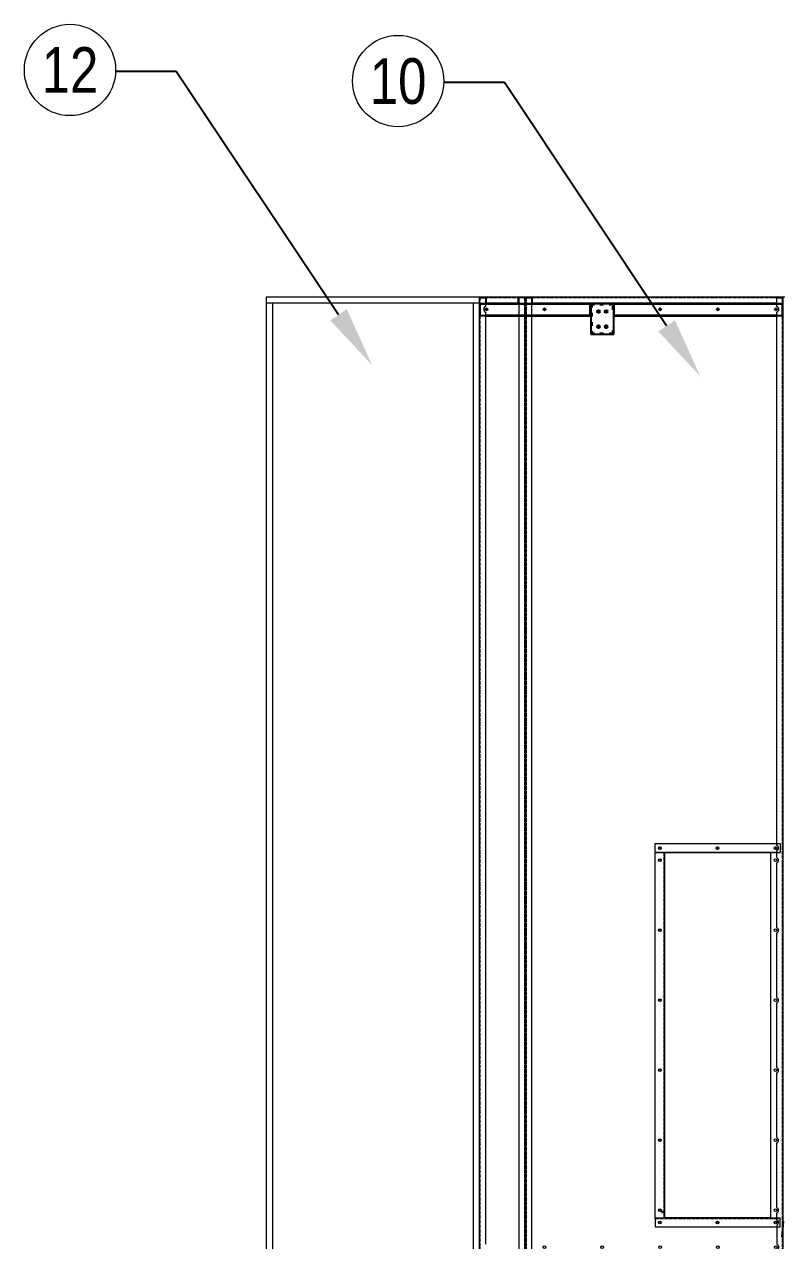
# Model space of a CAD drawing. Header units: millimetres. Extents: x -662582 to 33115, y -140469 to 24125.
# Drawn here: x 10518 to 13013, y 10310 to 14307 of the extents above; entities that cross this region are included whole.
import ezdxf
from ezdxf import colors
from ezdxf.entities.mleader import LeaderData, LeaderLine
from ezdxf.enums import TextEntityAlignment as Align
from ezdxf.math import Vec2, Vec3

# ---------------------------------------------------------------- set-up
doc = ezdxf.new("R2010")
doc.units = ezdxf.units.MM
doc.linetypes.add('DASHED', pattern=[15, 12, -3])
doc.linetypes.add('DASHSPACE', pattern=[30, 12, -18])
doc.layers.add('냉각탑_dim', color=1, linetype='Continuous')
doc.layers.add('냉각탑_text', color=3, linetype='Continuous')
doc.styles.get("Standard").update_dxf_attribs({"font": 'arial.ttf'})

# ---------------------------------------------------------------- blocks, each defined once
blk = doc.blocks.new('3425346')
at = {"color": 7, "lineweight": 13}
for p, q in [((155016.9, 41125), (155426.9, 41125)), ((155016.9, 41095), (155426.9, 41095))]:
    blk.add_line(p, q, dxfattribs=at)
at = {"color": 7, "lineweight": 13, "ltscale": 0.035}
for p, q in [((155016.9, 41122.2), (155016.9, 41125)), ((155426.9, 41122.2), (155426.9, 41125))]:
    blk.add_line(p, q, dxfattribs=at)
at = {"color": 7, "linetype": 'DASHED', "lineweight": 13}
blk.add_line((155016.9, 41123.4), (155426.9, 41123.4), dxfattribs=at)
at = {"color": 7, "lineweight": 13, "ltscale": 0.34}
for p, q in [((155016.9, 41122.2), (155016.9, 41095)), ((155426.9, 41095), (155426.9, 41122.2))]:
    blk.add_line(p, q, dxfattribs=at)
at = {"color": 7, "lineweight": 13}
blk.add_lwpolyline([(155416.2, 41115.3), (155414.3, 41111.8), (155417.7, 41113.9)], dxfattribs=at)
for centre in [(155031.9, 41110), (155221.9, 41110), (155411.9, 41110)]:
    blk.add_circle(centre, 3, dxfattribs=at)
blk = doc.blocks.new('235465')
at = {"color": 7, "lineweight": 13}
for p, q in [((158476.7, 41706.6), (159676.7, 41706.6)), ((159676.7, 41676.6), (158476.7, 41676.6))]:
    blk.add_line(p, q, dxfattribs=at)
at = {"color": 7, "lineweight": 13, "ltscale": 0.014}
for p, q in [((158476.7, 41703.8), (158476.7, 41706.6)), ((159676.7, 41703.8), (159676.7, 41706.6))]:
    blk.add_line(p, q, dxfattribs=at)
at = {"color": 7, "linetype": 'DASHED', "lineweight": 13}
blk.add_line((158476.7, 41705), (159676.7, 41705), dxfattribs=at)
at = {"color": 7, "lineweight": 13, "ltscale": 0.136}
for p, q in [((158476.7, 41703.8), (158476.7, 41676.6)), ((159676.7, 41676.6), (159676.7, 41703.8))]:
    blk.add_line(p, q, dxfattribs=at)
at = {"color": 7, "linetype": 'DASHED', "lineweight": 13, "ltscale": 0.008}
for p, q in [((159001.7, 41706.6), (159001.7, 41705)), ((159151.7, 41706.6), (159151.7, 41705))]:
    blk.add_line(p, q, dxfattribs=at)
at = {"color": 7, "lineweight": 13}
blk.add_lwpolyline([(159656.7, 41703.6), (159653.1, 41694.3), (159660.9, 41700.6)], dxfattribs=at)
for centre in [(158501.7, 41691.6), (158731.7, 41691.6), (158961.7, 41691.6), (159191.7, 41691.6), (159421.7, 41691.6), (159651.7, 41691.6)]:
    blk.add_circle(centre, 3, dxfattribs=at)
blk = doc.blocks.new('5679796')
at = {"color": 7, "lineweight": 13, "ltscale": 0.027667}
for p, q in [((165481.5, 14310.4), (165481.5, 14327)), ((165483.5, 14310.4), (165483.5, 14327)), ((165481.5, 13335.8), (165481.5, 13352.4)), ((165483.5, 13335.8), (165483.5, 13352.4))]:
    blk.add_line(p, q, dxfattribs=at)
at = {"color": 7, "lineweight": 13, "ltscale": 0.003333}
for p, q in [((165483.5, 14310.4), (165481.5, 14310.4)), ((165481.5, 14308.4), (165483.5, 14308.4)), ((165483.5, 14308.4), (165481.5, 14308.4)), ((165483.5, 13352.4), (165481.5, 13352.4))]:
    blk.add_line(p, q, dxfattribs=at)
at = {"color": 7, "lineweight": 13}
for p, q in [((165481.5, 14308.4), (165481.5, 13965.9)), ((165481.5, 14308.4), (165481.5, 13965.9)), ((165484.9, 14308.4), (165484.9, 13965.9)), ((165520.1, 14327.5), (165520.1, 13965.9)), ((165523.5, 14327), (165523.5, 13335.8)), ((165481.5, 13886.9), (165481.5, 13354.4)), ((165481.5, 13886.9), (165481.5, 13354.4)), ((165484.9, 13886.9), (165484.9, 13354.4)), ((165520.1, 13886.9), (165520.1, 13335.3))]:
    blk.add_line(p, q, dxfattribs=at)
at = {"color": 7, "lineweight": 13, "ltscale": 0.061}
for p, q in [((165520.1, 14327.5), (165483.5, 14327.5)), ((165483.5, 13335.3), (165520.1, 13335.3))]:
    blk.add_line(p, q, dxfattribs=at)
at = {"color": 7, "lineweight": 13, "ltscale": 0.031833}
for p, q in [((165483.5, 14308.4), (165483.5, 14327.5)), ((165483.5, 13335.3), (165483.5, 13354.4))]:
    blk.add_line(p, q, dxfattribs=at)
at = {"color": 7, "lineweight": 13, "ltscale": 0.003329}
blk.add_line((165483.5, 14308.4), (165483.5, 14310.4), dxfattribs=at)
at = {"color": 7, "lineweight": 13, "ltscale": 0.002333}
for p, q in [((165484.9, 14308.4), (165483.5, 14308.4)), ((165483.5, 13354.4), (165484.9, 13354.4))]:
    blk.add_line(p, q, dxfattribs=at)
at = {"color": 7, "lineweight": 13, "ltscale": 0.060846}
blk.add_line((165483.6, 14327.5), (165520.1, 14327.5), dxfattribs=at)
at = {"color": 7, "lineweight": 13, "ltscale": 0.058667}
for p, q in [((165484.9, 14330.4), (165520.1, 14330.4)), ((165520.1, 14328.4), (165484.9, 14328.4)), ((165520.1, 13334.4), (165484.9, 13334.4)), ((165484.9, 13332.4), (165520.1, 13332.4))]:
    blk.add_line(p, q, dxfattribs=at)
at = {"color": 7, "lineweight": 13, "ltscale": 0.004007}
for p, q in [((165522.5, 14328.4), (165520.1, 14328.4)), ((165522.5, 13334.4), (165520.1, 13334.4))]:
    blk.add_line(p, q, dxfattribs=at)
at = {"color": 7, "lineweight": 13, "ltscale": 0.0015}
for p, q in [((165520.1, 14328.4), (165520.1, 14327.5)), ((165520.1, 14327.5), (165520.1, 14328.4)), ((165520.1, 13335.3), (165520.1, 13334.4)), ((165520.1, 13334.4), (165520.1, 13335.3))]:
    blk.add_line(p, q, dxfattribs=at)
at = {"color": 7, "lineweight": 13, "ltscale": 0.001795}
for p, q in [((165522, 14328.4), (165522.9, 14329.1)), ((165522, 13334.4), (165522.9, 13333.8))]:
    blk.add_line(p, q, dxfattribs=at)
for p, q in [((165481.5, 13965.9), (165523.5, 13965.9)), ((165521.5, 13886.9), (165521.5, 13965.9)), ((165481.5, 13886.9), (165523.5, 13886.9))]:
    blk.add_line(p, q)
at = {"color": 7, "lineweight": 13, "ltscale": 0.005667}
blk.add_line((165481.5, 13354.4), (165484.9, 13354.4), dxfattribs=at)
at = {"color": 7, "lineweight": 13, "ltscale": 0.003337}
blk.add_line((165483.5, 13352.4), (165483.5, 13354.4), dxfattribs=at)
at = {"color": 7, "lineweight": 13}
for centre in [(165503.5, 14306.4), (165503.5, 14116.4), (165503.5, 13736.4), (165503.5, 13546.4), (165503.5, 13356.4)]:
    blk.add_circle(centre, 3, dxfattribs=at)
for centre, radius, start, end in [((165484.9, 14327), 3.4, 90, 180), ((165484.9, 14327), 1.4, 90, 159.0752), ((165520.1, 14327), 3.4, 0, 90), ((165484.9, 13335.8), 3.4, 180, 270), ((165484.9, 13335.8), 1.4, 200.9249, 270), ((165520.1, 13335.8), 3.4, 270, 0)]:
    blk.add_arc(centre, radius, start, end, dxfattribs=at)
for points in [[(165523.5, 14327), (165523.5, 14327.3), (165523.5, 14327.6), (165523.3, 14327.8), (165523, 14328.1), (165522.7, 14328.4), (165522.6, 14328.4), (165522.6, 14328.4), (165522.5, 14328.4)], [(165523.5, 13335.8), (165523.5, 13335.6), (165523.5, 13335.3), (165523.3, 13335.1), (165523, 13334.8), (165522.7, 13334.5), (165522.6, 13334.5), (165522.6, 13334.5), (165522.5, 13334.4)]]:
    blk.add_open_spline(points, degree=5, knots=[0, 0, 0, 0, 0, 0, 4.583204, 4.583204, 4.583204, 5.126781, 5.126781, 5.126781, 5.126781, 5.126781, 5.126781], dxfattribs=at)
blk = doc.blocks.new('568596')
at = {"color": 7, "lineweight": 13}
for p, q in [((173046.2, 17464.9), (169551.6, 17464.9)), ((169549.9, 17462.9), (169549.9, 16621.8)), ((169549.9, 17462), (169549.9, 17436.4)), ((173047.9, 16621.8), (173047.9, 17462.9)), ((173047.9, 17442.9), (173047.9, 17462)), ((170022.9, 17008.9), (171222.9, 17008.9)), ((169551.6, 16618.9), (173046.2, 16618.9))]:
    blk.add_line(p, q, dxfattribs=at)
at = {"color": 7, "lineweight": 13, "ltscale": 0.002252}
for p, q in [((169551.6, 17464.9), (169551.6, 17463.6)), ((173046.2, 17464.9), (173046.2, 17463.6)), ((169551.6, 16618.9), (169551.6, 16620.3)), ((173046.2, 16618.9), (173046.2, 16620.3))]:
    blk.add_line(p, q, dxfattribs=at)
at = {"color": 7, "linetype": 'DASHED', "lineweight": 13}
for p, q in [((169551.9, 17464.9), (169551.9, 16621.8)), ((170044.9, 17464.9), (170044.9, 17462.9)), ((170050.9, 17464.9), (170050.9, 17462.9)), ((170244.9, 17464.9), (170244.9, 17462.9)), ((170250.9, 17464.9), (170250.9, 17462.9)), ((170444.9, 17464.9), (170444.9, 17462.9)), ((170450.9, 17464.9), (170450.9, 17462.9)), ((170644.9, 17464.9), (170644.9, 17462.9)), ((170650.9, 17464.9), (170650.9, 17462.9)), ((170844.9, 17464.9), (170844.9, 17462.9)), ((170850.9, 17464.9), (170850.9, 17462.9)), ((171044.9, 17464.9), (171044.9, 17462.9)), ((171050.9, 17464.9), (171050.9, 17462.9)), ((171244.9, 17464.9), (171244.9, 17462.9)), ((171250.9, 17464.9), (171250.9, 17462.9)), ((171444.9, 17464.9), (171444.9, 17462.9)), ((171450.9, 17464.9), (171450.9, 17462.9)), ((171644.9, 17464.9), (171644.9, 17462.9)), ((171650.9, 17464.9), (171650.9, 17462.9)), ((171844.9, 17464.9), (171844.9, 17462.9)), ((171850.9, 17464.9), (171850.9, 17462.9)), ((172044.9, 17464.9), (172044.9, 17462.9)), ((172050.9, 17464.9), (172050.9, 17462.9)), ((172244.9, 17464.9), (172244.9, 17462.9)), ((172250.9, 17464.9), (172250.9, 17462.9)), ((172444.9, 17464.9), (172444.9, 17462.9)), ((172450.9, 17464.9), (172450.9, 17462.9)), ((172644.9, 17464.9), (172644.9, 17462.9)), ((172650.9, 17464.9), (172650.9, 17462.9)), ((172844.9, 17464.9), (172844.9, 17462.9)), ((172850.9, 17464.9), (172850.9, 17462.9)), ((173045.9, 16621.8), (173045.9, 17464.9)), ((173046.2, 17462.9), (169551.6, 17462.9)), ((169551.9, 17462), (169551.9, 17436.4)), ((173045.9, 17442.9), (173045.9, 17462)), ((169551.6, 16620.9), (173046.2, 16620.9))]:
    blk.add_line(p, q, dxfattribs=at)
at = {"color": 7, "linetype": 'DASHED', "lineweight": 13, "ltscale": 0.003333}
for p, q in [((169644.9, 17464.9), (169644.9, 17462.9)), ((169650.9, 17464.9), (169650.9, 17462.9)), ((169844.9, 17464.9), (169844.9, 17462.9)), ((169850.9, 17464.9), (169850.9, 17462.9)), ((173014.9, 17464.9), (173014.9, 17462.9)), ((173020.9, 17464.9), (173020.9, 17462.9)), ((169551.9, 17462), (169549.9, 17462)), ((169549.9, 17445.4), (169551.9, 17445.4)), ((169549.9, 17442.9), (169551.9, 17442.9)), ((169549.9, 17436.4), (169551.9, 17436.4)), ((173047.9, 17462), (173045.9, 17462)), ((173047.9, 17442.9), (173045.9, 17442.9)), ((169549.9, 17407.4), (169551.9, 17407.4)), ((169549.9, 17398.4), (169551.9, 17398.4)), ((169549.9, 17217.4), (169551.9, 17217.4)), ((169549.9, 17208.4), (169551.9, 17208.4)), ((169549.9, 17027.4), (169551.9, 17027.4)), ((169549.9, 17018.4), (169551.9, 17018.4)), ((169549.9, 16837.4), (169551.9, 16837.4)), ((169549.9, 16828.4), (169551.9, 16828.4)), ((173047.9, 16727.9), (173045.9, 16727.9)), ((173047.9, 16709.9), (173045.9, 16709.9)), ((169549.9, 16647.4), (169551.9, 16647.4)), ((169549.9, 16640.9), (169551.9, 16640.9)), ((169549.9, 16638.4), (169551.9, 16638.4)), ((173047.9, 16640.9), (173045.9, 16640.9)), ((169551.9, 16621.8), (169549.9, 16621.8)), ((169644.9, 16620.9), (169644.9, 16618.9)), ((169650.9, 16620.9), (169650.9, 16618.9)), ((169844.9, 16620.9), (169844.9, 16618.9)), ((169850.9, 16620.9), (169850.9, 16618.9)), ((170044.9, 16620.9), (170044.9, 16618.9)), ((170050.9, 16620.9), (170050.9, 16618.9)), ((170244.9, 16620.9), (170244.9, 16618.9)), ((170250.9, 16620.9), (170250.9, 16618.9)), ((170444.9, 16620.9), (170444.9, 16618.9)), ((170450.9, 16620.9), (170450.9, 16618.9)), ((170644.9, 16620.9), (170644.9, 16618.9)), ((170650.9, 16620.9), (170650.9, 16618.9)), ((170844.9, 16620.9), (170844.9, 16618.9)), ((170850.9, 16620.9), (170850.9, 16618.9)), ((171044.9, 16620.9), (171044.9, 16618.9)), ((171050.9, 16620.9), (171050.9, 16618.9)), ((171244.9, 16620.9), (171244.9, 16618.9)), ((171250.9, 16620.9), (171250.9, 16618.9)), ((171444.9, 16620.9), (171444.9, 16618.9)), ((171450.9, 16620.9), (171450.9, 16618.9)), ((171644.9, 16620.9), (171644.9, 16618.9)), ((171650.9, 16620.9), (171650.9, 16618.9)), ((171844.9, 16620.9), (171844.9, 16618.9)), ((171850.9, 16620.9), (171850.9, 16618.9)), ((172044.9, 16620.9), (172044.9, 16618.9)), ((172050.9, 16620.9), (172050.9, 16618.9)), ((172244.9, 16620.9), (172244.9, 16618.9)), ((172250.9, 16620.9), (172250.9, 16618.9)), ((172444.9, 16620.9), (172444.9, 16618.9)), ((172450.9, 16620.9), (172450.9, 16618.9)), ((172644.9, 16620.9), (172644.9, 16618.9)), ((172650.9, 16620.9), (172650.9, 16618.9)), ((172844.9, 16620.9), (172844.9, 16618.9)), ((172850.9, 16620.9), (172850.9, 16618.9)), ((173014.9, 16620.9), (173014.9, 16618.9)), ((173020.9, 16620.9), (173020.9, 16618.9)), ((173047.9, 16621.8), (173045.9, 16621.8))]:
    blk.add_line(p, q, dxfattribs=at)
at = {"color": 7, "lineweight": 13, "ltscale": 0.00166}
for p, q in [((169550.9, 17462.9), (169549.9, 17462.9)), ((173046.9, 17462.9), (173047.9, 17462.9)), ((169550.9, 16620.9), (169549.9, 16620.9)), ((173046.9, 16620.9), (173047.9, 16620.9))]:
    blk.add_line(p, q, dxfattribs=at)
at = {"color": 7, "lineweight": 13, "ltscale": 0.0015}
for p, q in [((169549.9, 17462.9), (169549.9, 17462)), ((173047.9, 17462), (173047.9, 17462.9)), ((169549.9, 16621.8), (169549.9, 16620.9)), ((173047.9, 16620.9), (173047.9, 16621.8))]:
    blk.add_line(p, q, dxfattribs=at)
at = {"color": 7, "lineweight": 13, "ltscale": 0.001174}
for p, q in [((169550.9, 17462.9), (169551.6, 17462.9)), ((173046.9, 17462.9), (173046.2, 17462.9)), ((169550.9, 16620.9), (169551.6, 16620.9)), ((173046.9, 16620.9), (173046.2, 16620.9))]:
    blk.add_line(p, q, dxfattribs=at)
at = {"color": 7, "lineweight": 13, "ltscale": 0.002009}
for p, q in [((169551.6, 17462.4), (169551.6, 17463.6)), ((173046.2, 17462.4), (173046.2, 17463.6)), ((169551.6, 16621.5), (169551.6, 16620.3)), ((173046.2, 16621.5), (173046.2, 16620.3))]:
    blk.add_line(p, q, dxfattribs=at)
at = {"color": 7, "linetype": 'DASHED', "lineweight": 13, "ltscale": 0.001183}
for p, q in [((169551.6, 17462.9), (169552.3, 17462.9)), ((173046.2, 17462.9), (173045.5, 17462.9)), ((169551.6, 16620.9), (169552.3, 16620.9)), ((173046.2, 16620.9), (173045.5, 16620.9))]:
    blk.add_line(p, q, dxfattribs=at)
at = {"color": 7, "linetype": 'DASHED', "lineweight": 13, "ltscale": 0.001406}
for p, q in [((169551.6, 17462.4), (169551.6, 17461.5)), ((173046.2, 17462.4), (173046.2, 17461.5)), ((169551.6, 16621.5), (169551.6, 16622.3)), ((173046.2, 16621.5), (173046.2, 16622.3))]:
    blk.add_line(p, q, dxfattribs=at)
at = {"color": 7, "linetype": 'DASHED', "lineweight": 13, "ltscale": 0.027667}
for p, q in [((169551.6, 17444.9), (169551.6, 17461.5)), ((173046.2, 17461.5), (173046.2, 17444.9)), ((169551.6, 16622.3), (169551.6, 16638.9)), ((173046.2, 16638.9), (173046.2, 16622.3))]:
    blk.add_line(p, q, dxfattribs=at)
at = {"color": 7, "lineweight": 13, "ltscale": 0.058667}
for p, q in [((173046.2, 17444.9), (169551.6, 17444.9)), ((169553.3, 17442.9), (169569.9, 17442.9)), ((169569.9, 17444.9), (169569.9, 16640.9)), ((173027.9, 16640.9), (173027.9, 17444.9)), ((173045.9, 17442.9), (173027.9, 17442.9)), ((170022.9, 16658.9), (170022.9, 17008.9)), ((171222.9, 16658.9), (171222.9, 17008.9)), ((169917.7, 16638.9), (169551.6, 16638.9)), ((169569.9, 16640.9), (169551.9, 16640.9)), ((169999.2, 16638.9), (169936.1, 16638.9)), ((170016.6, 16638.9), (170039.2, 16638.9)), ((170022.9, 16658.9), (171222.9, 16658.9)), ((170056.6, 16638.9), (170269.2, 16638.9)), ((170286.6, 16638.9), (170499.2, 16638.9)), ((170516.6, 16638.9), (170729.2, 16638.9)), ((170746.6, 16638.9), (170959.2, 16638.9)), ((170976.6, 16638.9), (171189.2, 16638.9)), ((171206.6, 16638.9), (171229.2, 16638.9)), ((171246.6, 16638.9), (172998.7, 16638.9)), ((173017.1, 16638.9), (173046.2, 16638.9)), ((173045.9, 16640.9), (173027.9, 16640.9))]:
    blk.add_line(p, q, dxfattribs=at)
at = {"color": 7, "linetype": 'DASHED', "lineweight": 13, "ltscale": 0.0015}
for p, q in [((169551.9, 17462.9), (169551.9, 17462)), ((173045.9, 17462), (173045.9, 17462.9)), ((169551.9, 16621.8), (169551.9, 16620.9)), ((173045.9, 16620.9), (173045.9, 16621.8))]:
    blk.add_line(p, q, dxfattribs=at)
at = {"color": 7, "linetype": 'DASHED', "lineweight": 13, "ltscale": 0.002333}
for p, q in [((169551.9, 17442.9), (169553.3, 17442.9)), ((173045.9, 17442.9), (173044.5, 17442.9)), ((173045.9, 16640.9), (173044.5, 16640.9))]:
    blk.add_line(p, q, dxfattribs=at)
at = {"color": 7, "lineweight": 13, "ltscale": 0.058667}
for centre in [(169926.9, 17402.9), (173007.9, 17402.9), (173007.9, 17022.9), (173007.9, 16832.9), (169926.9, 16642.9), (170007.9, 16643.9), (170047.9, 16643.9), (170277.9, 16643.9), (170507.9, 16643.9), (170737.9, 16643.9), (170967.9, 16643.9), (171197.9, 16643.9), (171237.9, 16643.9), (173007.9, 16642.9)]:
    blk.add_circle(centre, 4.5, dxfattribs=at)
for centre in [(172950.9, 17225.4), (173000.7, 17225.4), (172950.9, 17200.4), (173000.7, 17200.4)]:
    blk.add_circle(centre, 4.5)
at = {"color": 7, "lineweight": 13}
for centre in [(169926.9, 17212.9), (169926.9, 17022.9), (170007.9, 17023.9), (170047.9, 17023.9), (170277.9, 17023.9), (170507.9, 17023.9), (170737.9, 17023.9), (170967.9, 17023.9), (171197.9, 17023.9), (171237.9, 17023.9), (169926.9, 16832.9), (170007.9, 16833.9), (171237.9, 16833.9)]:
    blk.add_circle(centre, 4.5, dxfattribs=at)
at = {"color": 7, "lineweight": 13, "ltscale": 0.058667}
for centre, start, end in [((169926.9, 16642.9), 203.5779, 336.4221), ((170007.9, 16643.9), 209.9997, 330.0003), ((170047.9, 16643.9), 209.9997, 330.0003), ((170277.9, 16643.9), 209.9997, 330.0003), ((170507.9, 16643.9), 209.9997, 330.0003), ((170737.9, 16643.9), 209.9997, 330.0003), ((170967.9, 16643.9), 209.9997, 330.0003), ((171197.9, 16643.9), 209.9997, 330.0003), ((171237.9, 16643.9), 209.9997, 330.0003), ((173007.9, 16642.9), 203.5782, 336.4218)]:
    blk.add_arc(centre, 10, start, end, dxfattribs=at)
at = {"color": 7, "lineweight": 13}
for points in [[(169553.3, 17461.5), (169552.8, 17461.8), (169552.3, 17462.1), (169551.8, 17462.4), (169551.3, 17462.6), (169550.9, 17462.9)], [(169553.3, 17461.5), (169553, 17462), (169552.6, 17462.4), (169552.3, 17462.8), (169552, 17463.2), (169551.6, 17463.6)], [(173044.5, 17461.5), (173044.8, 17462), (173045.2, 17462.4), (173045.5, 17462.8), (173045.9, 17463.2), (173046.2, 17463.6)], [(173044.5, 17461.5), (173045, 17461.8), (173045.6, 17462.1), (173046.1, 17462.4), (173046.5, 17462.6), (173046.9, 17462.9)], [(169553.3, 16622.3), (169552.8, 16622.1), (169552.3, 16621.8), (169551.8, 16621.5), (169551.3, 16621.2), (169550.9, 16620.9)], [(169553.3, 16622.3), (169553, 16621.9), (169552.6, 16621.5), (169552.3, 16621), (169552, 16620.6), (169551.6, 16620.3)], [(173044.5, 16622.3), (173045, 16622.1), (173045.6, 16621.8), (173046.1, 16621.5), (173046.5, 16621.2), (173046.9, 16620.9)], [(173044.5, 16622.3), (173044.8, 16621.9), (173045.2, 16621.5), (173045.5, 16621), (173045.9, 16620.6), (173046.2, 16620.3)]]:
    blk.add_open_spline(points, degree=5, dxfattribs=at)
at = {"color": 7, "linetype": 'DASHED', "lineweight": 13}
for points in [[(169553.3, 17461.5), (169553, 17461.7), (169552.6, 17461.9), (169552.3, 17462.1), (169551.9, 17462.2), (169551.6, 17462.4)], [(169553.3, 17461.5), (169553.1, 17461.8), (169552.9, 17462.1), (169552.7, 17462.4), (169552.5, 17462.6), (169552.3, 17462.9)], [(173044.5, 17461.5), (173044.7, 17461.8), (173044.9, 17462.1), (173045.2, 17462.4), (173045.3, 17462.6), (173045.5, 17462.9)], [(173044.5, 17461.5), (173044.8, 17461.7), (173045.2, 17461.9), (173045.5, 17462.1), (173045.9, 17462.2), (173046.2, 17462.4)], [(169553.3, 16622.3), (169553, 16622.1), (169552.6, 16622), (169552.3, 16621.8), (169551.9, 16621.6), (169551.6, 16621.5)], [(169553.3, 16622.3), (169553.1, 16622), (169552.9, 16621.8), (169552.7, 16621.5), (169552.5, 16621.2), (169552.3, 16620.9)], [(173044.5, 16622.3), (173044.7, 16622), (173044.9, 16621.8), (173045.2, 16621.5), (173045.3, 16621.2), (173045.5, 16620.9)], [(173044.5, 16622.3), (173044.8, 16622.1), (173045.2, 16622), (173045.5, 16621.8), (173045.9, 16621.6), (173046.2, 16621.5)]]:
    blk.add_open_spline(points, degree=5, dxfattribs=at)
blk = doc.blocks.new('769475')
for p, q in [((158713.7, 15280), (158713.7, 15180)), ((158788.7, 15280), (158713.7, 15280)), ((158788.7, 15180), (158788.7, 15280)), ((158713.7, 15180), (158788.7, 15180))]:
    blk.add_line(p, q)
at = {"color": 5, "linetype": 'DASHSPACE'}
for p, q in [((158785.5, 15276.8), (158713.7, 15276.8)), ((158716.9, 15280), (158716.9, 15180)), ((158785.5, 15260), (158785.5, 15276.8)), ((158785.5, 15260), (158788.7, 15260)), ((158785.5, 15180), (158785.5, 15200)), ((158785.5, 15200), (158788.7, 15200)), ((158713.7, 15183.2), (158788.7, 15183.2))]:
    blk.add_line(p, q, dxfattribs=at)
for centre in [(158738.7, 15254.8), (158763.7, 15254.8), (158738.7, 15205), (158763.7, 15205)]:
    blk.add_circle(centre, 3)
blk = doc.blocks.new('1')
at = {"lineweight": 20}
for p, q in [((13016.7, 13410.4), (11313.2, 13410.4)), ((11313.2, 13410.4), (11313.2, 9810.4)), ((12013.2, 13390.4), (11313.2, 13390.4)), ((11333.2, 13390.4), (11333.2, 9830.4)), ((12013.2, 13410.4), (12013.2, 9810.4))]:
    blk.add_line(p, q, dxfattribs=at)
at = {"color": 7, "lineweight": 20}
for p, q in [((11993.2, 13390.4), (11993.2, 9830.4)), ((12013.2, 13408.7), (12013.2, 9914.1)), ((12161.2, 13410.4), (12016.1, 13410.4)), ((12163.2, 13408.7), (12163.2, 9914.1)), ((13006.9, 10323.4), (13011.2, 10373.2)), ((13008.8, 10323.2), (13013.2, 10373))]:
    blk.add_line(p, q, dxfattribs=at)
at = {"color": 7, "lineweight": 20, "ltscale": 0.002252}
for p, q in [((12013.2, 13408.7), (12014.6, 13408.7)), ((12163.2, 13408.7), (12161.9, 13408.7))]:
    blk.add_line(p, q, dxfattribs=at)
at = {"color": 7, "lineweight": 20, "ltscale": 0.002009}
for p, q in [((12015.8, 13408.7), (12014.6, 13408.7)), ((12160.7, 13408.7), (12161.9, 13408.7))]:
    blk.add_line(p, q, dxfattribs=at)
at = {"color": 7, "lineweight": 20, "ltscale": 0.00166}
for p, q in [((12015.2, 13409.4), (12015.2, 13410.4)), ((12161.2, 13409.4), (12161.2, 13410.4))]:
    blk.add_line(p, q, dxfattribs=at)
at = {"color": 7, "lineweight": 20, "ltscale": 0.0015}
for p, q in [((12016.1, 13410.4), (12015.2, 13410.4)), ((12160.3, 13410.4), (12161.2, 13410.4))]:
    blk.add_line(p, q, dxfattribs=at)
at = {"color": 7, "lineweight": 20, "ltscale": 0.001174}
for p, q in [((12015.2, 13409.4), (12015.2, 13408.7)), ((12161.2, 13409.4), (12161.2, 13408.7))]:
    blk.add_line(p, q, dxfattribs=at)
at = {"color": 7, "linetype": 'DASHED', "lineweight": 20}
for p, q in [((12015.2, 13408.7), (12015.2, 9914.1)), ((12163.2, 13408.4), (12016.1, 13408.4)), ((12161.2, 13408.7), (12161.2, 9914.1)), ((12013.2, 13213.4), (12015.2, 13213.4)), ((12013.2, 13207.4), (12015.2, 13207.4)), ((12013.2, 13013.4), (12015.2, 13013.4)), ((12013.2, 13007.4), (12015.2, 13007.4)), ((12013.2, 12813.4), (12015.2, 12813.4)), ((12013.2, 12807.4), (12015.2, 12807.4)), ((12013.2, 12613.4), (12015.2, 12613.4)), ((12013.2, 12607.4), (12015.2, 12607.4)), ((12013.2, 12413.4), (12015.2, 12413.4)), ((12013.2, 12407.4), (12015.2, 12407.4)), ((12013.2, 12213.4), (12015.2, 12213.4)), ((12013.2, 12207.4), (12015.2, 12207.4)), ((12013.2, 12013.4), (12015.2, 12013.4)), ((12013.2, 12007.4), (12015.2, 12007.4)), ((12013.2, 11813.4), (12015.2, 11813.4)), ((12013.2, 11807.4), (12015.2, 11807.4)), ((12013.2, 11613.4), (12015.2, 11613.4)), ((12013.2, 11607.4), (12015.2, 11607.4)), ((12013.2, 11413.4), (12015.2, 11413.4)), ((12013.2, 11407.4), (12015.2, 11407.4)), ((12013.2, 11213.4), (12015.2, 11213.4)), ((12013.2, 11207.4), (12015.2, 11207.4)), ((12013.2, 11013.4), (12015.2, 11013.4)), ((12013.2, 11007.4), (12015.2, 11007.4)), ((12013.2, 10813.4), (12015.2, 10813.4)), ((12013.2, 10807.4), (12015.2, 10807.4)), ((12013.2, 10613.4), (12015.2, 10613.4)), ((12013.2, 10607.4), (12015.2, 10607.4)), ((12013.2, 10413.4), (12015.2, 10413.4)), ((12013.2, 10407.4), (12015.2, 10407.4))]:
    blk.add_line(p, q, dxfattribs=at)
at = {"color": 7, "linetype": 'DASHED', "lineweight": 20, "ltscale": 0.001183}
for p, q in [((12015.2, 13408.7), (12015.2, 13408)), ((12161.2, 13408.7), (12161.2, 13408))]:
    blk.add_line(p, q, dxfattribs=at)
at = {"color": 7, "linetype": 'DASHED', "lineweight": 20, "ltscale": 0.0015}
for p, q in [((12016.1, 13408.4), (12015.2, 13408.4)), ((12160.3, 13408.4), (12161.2, 13408.4))]:
    blk.add_line(p, q, dxfattribs=at)
at = {"color": 7, "linetype": 'DASHED', "lineweight": 20, "ltscale": 0.001406}
for p, q in [((12015.8, 13408.7), (12016.6, 13408.7)), ((12160.7, 13408.7), (12159.8, 13408.7))]:
    blk.add_line(p, q, dxfattribs=at)
at = {"color": 7, "linetype": 'DASHED', "lineweight": 20, "ltscale": 0.003333}
for p, q in [((12016.1, 13410.4), (12016.1, 13408.4)), ((12035.2, 13410.4), (12035.2, 13408.4)), ((12104.2, 13410.4), (12104.2, 13408.4)), ((12122.2, 13410.4), (12122.2, 13408.4)), ((12141.2, 13410.4), (12141.2, 13408.4)), ((12160.3, 13410.4), (12160.3, 13408.4)), ((12013.2, 13383.4), (12015.2, 13383.4)), ((12013.2, 13377.4), (12015.2, 13377.4)), ((12163.2, 13383.4), (12161.2, 13383.4)), ((12163.2, 13377.4), (12161.2, 13377.4))]:
    blk.add_line(p, q, dxfattribs=at)
at = {"color": 7, "linetype": 'DASHED', "lineweight": 20, "ltscale": 0.027667}
for p, q in [((12016.6, 13408.7), (12033.2, 13408.7)), ((12159.8, 13408.7), (12143.2, 13408.7))]:
    blk.add_line(p, q, dxfattribs=at)
at = {"color": 7, "lineweight": 20, "ltscale": 0.058667}
for p, q in [((12033.2, 13408.7), (12033.2, 13379.6)), ((12035.2, 13408.4), (12035.2, 13390.4)), ((12141.2, 13390.4), (12035.2, 13390.4)), ((12141.2, 13390.4), (12141.2, 13410.4)), ((12143.2, 13408.7), (12143.2, 9914.1)), ((12033.2, 13361.3), (12033.2, 10298.6))]:
    blk.add_line(p, q, dxfattribs=at)
at = {"color": 7, "linetype": 'DASHED', "lineweight": 20, "ltscale": 0.002333}
for p, q in [((12035.2, 13408.4), (12035.2, 13407)), ((12141.2, 13408.4), (12141.2, 13407))]:
    blk.add_line(p, q, dxfattribs=at)
at = {"color": 7, "lineweight": 20, "ltscale": 0.05}
for p, q in [((13013.2, 10373), (13011.2, 10373.2)), ((13008.8, 10323.2), (13006.9, 10323.4))]:
    blk.add_line(p, q, dxfattribs=at)
at = {"color": 7, "lineweight": 20, "ltscale": 0.058667}
blk.add_circle((12037.2, 13370.4), 4.5, dxfattribs=at)
blk.add_arc((12037.2, 13370.4), 10, 113.5782, 246.4218, dxfattribs=at)
at = {"color": 7, "lineweight": 20}
for points in [[(12016.6, 13407), (12016.2, 13407.4), (12015.7, 13407.7), (12015.3, 13408), (12014.9, 13408.4), (12014.6, 13408.7)], [(12016.6, 13407), (12016.3, 13407.6), (12016.1, 13408.1), (12015.8, 13408.6), (12015.5, 13409.1), (12015.2, 13409.4)], [(12159.8, 13407), (12160.1, 13407.6), (12160.4, 13408.1), (12160.6, 13408.6), (12160.9, 13409.1), (12161.2, 13409.4)], [(12159.8, 13407), (12160.3, 13407.4), (12160.7, 13407.7), (12161.1, 13408), (12161.5, 13408.4), (12161.9, 13408.7)]]:
    blk.add_open_spline(points, degree=5, dxfattribs=at)
at = {"color": 7, "linetype": 'DASHED', "lineweight": 20}
for points in [[(12016.6, 13407), (12016.3, 13407.3), (12016.1, 13407.5), (12015.8, 13407.7), (12015.5, 13407.9), (12015.2, 13408)], [(12016.6, 13407), (12016.4, 13407.4), (12016.3, 13407.7), (12016.1, 13408.1), (12015.9, 13408.4), (12015.8, 13408.7)], [(12159.8, 13407), (12160, 13407.4), (12160.2, 13407.7), (12160.4, 13408.1), (12160.5, 13408.4), (12160.7, 13408.7)], [(12159.8, 13407), (12160.1, 13407.3), (12160.4, 13407.5), (12160.7, 13407.7), (12160.9, 13407.9), (12161.2, 13408)]]:
    blk.add_open_spline(points, degree=5, dxfattribs=at)
at = {"lineweight": 20, "ltscale": 7.5}
for name, p, rotation in [('5679796', (26343.7, -152133.1), 90), ('568596', (29630.1, -159637.5), 90), ('235465', (-29085.4, 170062.2), 270)]:
    blk.add_blockref(name, p, dxfattribs=dict(at, rotation=rotation))
for name, p in [('769475', (-146334, -1891.6)), ('3425346', (-142425.7, -30739.6))]:
    blk.add_blockref(name, p, dxfattribs=at)
at = {"lineweight": 20, "ltscale": 7.5, "xscale": -1, "rotation": 180}
blk.add_blockref('3425346', (-142425.7, 52710.5), dxfattribs=at)

msp = doc.modelspace()

# ---------------------------------------------------------------- linework, layer by layer
at = {"layer": '냉각탑_dim', "linetype": 'ByBlock', "lineweight": 20}
for centre in [(10668.3, 14156.8), (11746.3, 14120.4)]:
    msp.add_circle(centre, 150, dxfattribs=at)

# ---------------------------------------------------------------- block references
msp.add_blockref('1', (0, 0))

# ---------------------------------------------------------------- texts
at = {"layer": '냉각탑_text', "lineweight": 20, "width": 0.8}
for s, p in [('12', (10668.3, 14156.8)), ('10', (11746.3, 14120.4))]:
    msp.add_text(s, height=150, dxfattribs=at).set_placement(p, align=Align.MIDDLE_CENTER)

# ---------------------------------------------------------------- leaders
at = {"layer": '냉각탑_dim', "lineweight": 20}
ml = msp.add_multileader_mtext('Standard', dxfattribs=at)
ml.set_content('')
ml.set_leader_properties(color=256)
ml.build(insert=Vec2(0, 0))
ml.multileader.update_dxf_attribs({"text_right_attachment_type": 6, "dogleg_length": 5, "arrow_head_size": 199.5, "scale": 30})
ctx = ml.context
ctx.base_point, ctx.scale, ctx.char_height, ctx.arrow_head_size, ctx.landing_gap_size, ctx.plane_origin = Vec3(10818.2, 14152.1), 30, 7.18, 199.5, 3.59, Vec3(11410.1, 13810.3)
ctx.right_attachment, ctx.text_align_type = 6, 2
notes = []
notes.append((ctx, [(0, (1, 1, 0), (11017.7, 14152.1), (-1, 0), 199.5, [(0, [(11661.3, 13186.4)], 0, [])])]))
ctx.mtext, ml.multileader.dxf.content_type = None, 0
ml = msp.add_multileader_mtext('Standard', dxfattribs=at)
ml.set_content('')
ml.set_leader_properties(color=256)
ml.build(insert=Vec2(0, 0))
ml.multileader.update_dxf_attribs({"text_right_attachment_type": 6, "dogleg_length": 5, "arrow_head_size": 199.5, "scale": 30})
ctx = ml.context
ctx.base_point, ctx.scale, ctx.char_height, ctx.arrow_head_size, ctx.landing_gap_size, ctx.plane_origin = Vec3(11896.2, 14115.7), 30, 7.18, 199.5, 3.59, Vec3(12488.2, 13774)
ctx.right_attachment, ctx.text_align_type = 6, 2
notes.append((ctx, [(0, (1, 1, 0), (12095.7, 14115.7), (-1, 0), 199.5, [(0, [(12739.3, 13150)], 0, [])])]))
ctx.mtext, ml.multileader.dxf.content_type = None, 0
for ctx, leaders in notes:
    for number, flags, end, landing, length, lines in leaders:
        leader = LeaderData()
        leader.index, (leader.has_last_leader_line, leader.has_dogleg_vector, leader.attachment_direction) = number, flags
        leader.last_leader_point, leader.dogleg_vector, leader.dogleg_length = Vec3(end), Vec3(landing), length
        for number, points, colour, breaks in lines:
            line = LeaderLine()
            line.index, line.vertices, line.color, line.breaks = number, Vec3.list(points), colors.encode_raw_color(colour), breaks
            leader.lines.append(line)
        ctx.leaders.append(leader)

doc.saveas('drawing.dxf')
